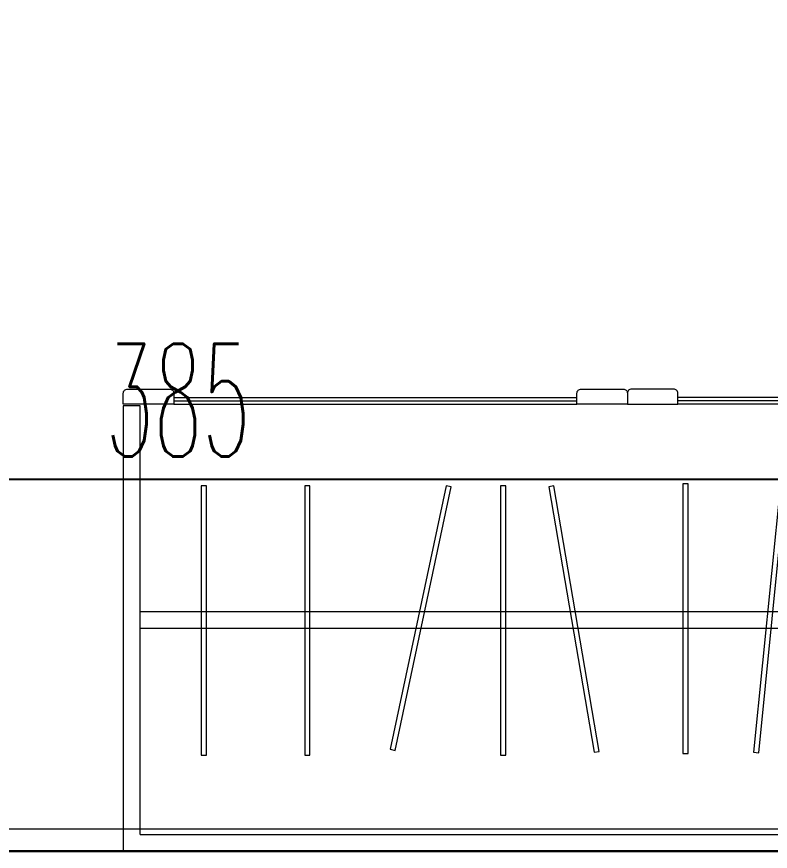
# Model space of a CAD drawing. Extents: x 775040 to 808375, y 4159409 to 4163651.
# Drawn here: x 785917.3 to 786000.8, y 4161628.8 to 4161721.3 of the extents above; entities that cross this region are included whole.
import ezdxf

# ---------------------------------------------------------------- set-up
doc = ezdxf.new("R2010")
doc.units = 0
doc.header["$MEASUREMENT"] = 0
doc.header["$PDMODE"] = 3
doc.linetypes.add('DUZ', pattern=[500, 500])
doc.layers.get('0').update_dxf_attribs({"linetype": 'DUZ'})
for name, color, linetype, lineweight in [('Z_ duvar', 7, 'Continuous', 30), ('Z_iç ölçü yatay', 75, 'Continuous', 20), ('Z_sıva', 241, 'Continuous', 5), ('Z_tefriş', 73, 'Continuous', 5)]:
    doc.layers.add(name, color=color, linetype=linetype, lineweight=lineweight)
doc.styles.add('OLCUIC', font='ROMANS.SHX', dxfattribs={"width": 0.5})
doc.dimstyles.new('ölçü 50', dxfattribs={"dimtxt": 12.5, "dimasz": 7, "dimexe": 5.3, "dimexo": 5, "dimgap": 2.5, "dimtad": 1, "dimdec": 0, "dimzin": 9, "dimdsep": 46, "dimtxsty": 'OLCUIC', "dimblk1": 'ARCHTICK', "dimblk2": 'ARCHTICK', "dimsah": 1, "dimcen": 0, "dimdle": 5.5, "dimadec": 0, "dimazin": 0, "dimtfac": 1, "dimtdec": 0, "dimtix": 1, "dimtofl": 0, "dimtmove": 1, "dimatfit": 3, "dimldrblk": 'ARCHTICK', "dimfxl": 0, "dimtolj": 1, "dimtzin": 0, "dimarcsym": 0})

# ---------------------------------------------------------------- blocks, each defined once
blk = doc.blocks.new('_ARCHTICK')
at = {"color": 0, "linetype": 'ByBlock', "const_width": 0.15}
blk.add_lwpolyline([(-0.5, -0.5), (0.5, 0.5)], dxfattribs=at)
blk = doc.blocks.new('*D176')
at = {"layer": 'Defpoints', "color": 0, "linetype": 'Continuous', "transparency": 16777216}
for p in [(786127.643, 4161670.011), (786127.643, 4161651.73), (785742.643, 4161628.755)]:
    blk.add_point(p, dxfattribs=at)
at = {"layer": 'Z_iç ölçü yatay', "color": 0, "linetype": 'Continuous', "lineweight": -2, "transparency": 16777216}
for p, q in [((785742.643, 4161645.011), (785742.643, 4161675.311)), ((786127.643, 4161656.73), (786127.643, 4161675.311)), ((785737.143, 4161670.011), (786133.143, 4161670.011))]:
    blk.add_line(p, q, dxfattribs=at)
at = {"layer": 'Z_iç ölçü yatay', "color": 0, "linetype": 'Continuous', "lineweight": -2, "transparency": 16777216, "xscale": 7, "yscale": 7, "zscale": 7, "rotation": 180}
blk.add_blockref('_ARCHTICK', (785742.643, 4161670.011), dxfattribs=at)
at = {"layer": 'Z_iç ölçü yatay', "color": 0, "linetype": 'Continuous', "lineweight": -2, "transparency": 16777216, "xscale": 7, "yscale": 7, "zscale": 7}
blk.add_blockref('_ARCHTICK', (786127.643, 4161670.011), dxfattribs=at)
at = {"layer": 'Z_iç ölçü yatay', "color": 0, "linetype": 'Continuous', "transparency": 16777216, "insert": (785935.143, 4161678.761), "char_height": 12.5, "attachment_point": 5, "style": 'OLCUIC'}
blk.add_mtext('\\A1;385', dxfattribs=at)
blk = doc.blocks.new('GARDOLAP 2')
at = {"layer": 'Z_tefriş'}
for p, q in [((-7865.2, 16963.14), (-7918.2, 16963.14)), ((-7918.2, 16963.14), (-7918.2, 16843.14)), ((-7865.2, 16961.14), (-7865.2, 16963.14)), ((-7916.2, 16961.14), (-7865.2, 16961.14)), ((-7916.2, 16961.14), (-7916.2, 16845.14)), ((-7891.7, 16845.14), (-7891.7, 16961.14)), ((-7889.7, 16845.14), (-7889.7, 16961.14)), ((-7865, 16957.14), (-7865, 16909.14)), ((-7864.6, 16957.14), (-7864.6, 16909.14)), ((-7864.2, 16957.14), (-7864.2, 16909.14)), ((-7865, 16849.14), (-7865, 16897.14)), ((-7864.6, 16849.14), (-7864.6, 16897.14)), ((-7864.2, 16849.14), (-7864.2, 16897.14))]:
    blk.add_line(p, q, dxfattribs=at)
for points in [[(-7863.2, 16962.64), (-7863.2, 16957.64, -0.414214), (-7863.7, 16957.14), (-7865, 16957.14), (-7865, 16963.14), (-7863.7, 16963.14, -0.414214)], [(-7863.2, 16908.64), (-7863.2, 16903.64, -0.414214), (-7863.7, 16903.14), (-7865, 16903.14), (-7865, 16909.14), (-7863.7, 16909.14, -0.414214)], [(-7863.2, 16897.64), (-7863.2, 16902.64, 0.414214), (-7863.7, 16903.14), (-7865, 16903.14), (-7865, 16897.14), (-7863.7, 16897.14, 0.414214)]]:
    blk.add_lwpolyline(points, format="xyb", close=True, dxfattribs=at)
for points in [[(-7874.727, 16953.246), (-7874.727, 16953.859), (-7906.776, 16953.859), (-7906.776, 16953.246)], [(-7874.727, 16940.938), (-7874.727, 16941.551), (-7906.776, 16941.551), (-7906.776, 16940.938)], [(-7874.85, 16924.097), (-7874.722, 16924.696), (-7906.066, 16931.385), (-7906.193, 16930.786)], [(-7874.727, 16917.626), (-7874.727, 16918.238), (-7906.776, 16918.238), (-7906.776, 16917.626)], [(-7874.714, 16911.905), (-7874.817, 16912.509), (-7906.409, 16907.107), (-7906.305, 16906.503)], [(-7874.497, 16895.921), (-7874.497, 16896.533), (-7906.546, 16896.533), (-7906.546, 16895.921)], [(-7874.582, 16884.317), (-7874.521, 16884.927), (-7906.412, 16888.118), (-7906.473, 16887.508)]]:
    blk.add_lwpolyline(points, close=True, dxfattribs=at)

msp = doc.modelspace()

# ---------------------------------------------------------------- linework, layer by layer
at = {"layer": 'Z_ duvar', "linetype": 'Continuous'}
msp.add_line((786122.643, 4161628.755), (785742.643, 4161628.755), dxfattribs=at)
at = {"layer": 'Z_sıva', "linetype": 'Continuous'}
msp.add_lwpolyline([(785652.643, 4161606.255), (785652.643, 4161631.255), (785730.143, 4161631.255), (785730.143, 4161641.255), (785745.143, 4161641.255), (785745.143, 4161631.255), (786120.143, 4161631.255), (786120.143, 4161646.255), (786125.143, 4161646.255), (786125.143, 4161721.255), (786155.143, 4161721.255), (786155.143, 4161456.255), (786125.143, 4161456.255), (786125.143, 4161581.255), (786120.143, 4161581.255), (786120.143, 4161616.255), (785667.643, 4161616.255), (785667.643, 4161606.255)], close=True, dxfattribs=at)

# ---------------------------------------------------------------- block references
at = {"layer": 'Z_tefriş', "xscale": 0.9314910005778074, "yscale": 0.9314910005778074, "zscale": 0.9314910005778074, "rotation": 90}
msp.add_blockref('GARDOLAP 2', (801730.097, 4169004.487), dxfattribs=at)

# ---------------------------------------------------------------- dimensions: what is measured, and where the dimension line sits
at = {"layer": 'Z_iç ölçü yatay', "linetype": 'Continuous'}
dim = msp.add_linear_dim(base=(786127.643, 4161670.011), p1=(785742.643, 4161628.755), p2=(786127.643, 4161651.73), dimstyle='ölçü 50', dxfattribs=at)
dim.commit()
dim.dimension.update_dxf_attribs({"geometry": '*D176', "text_midpoint": (785935.143, 4161678.761)})

doc.saveas('drawing.dxf')
